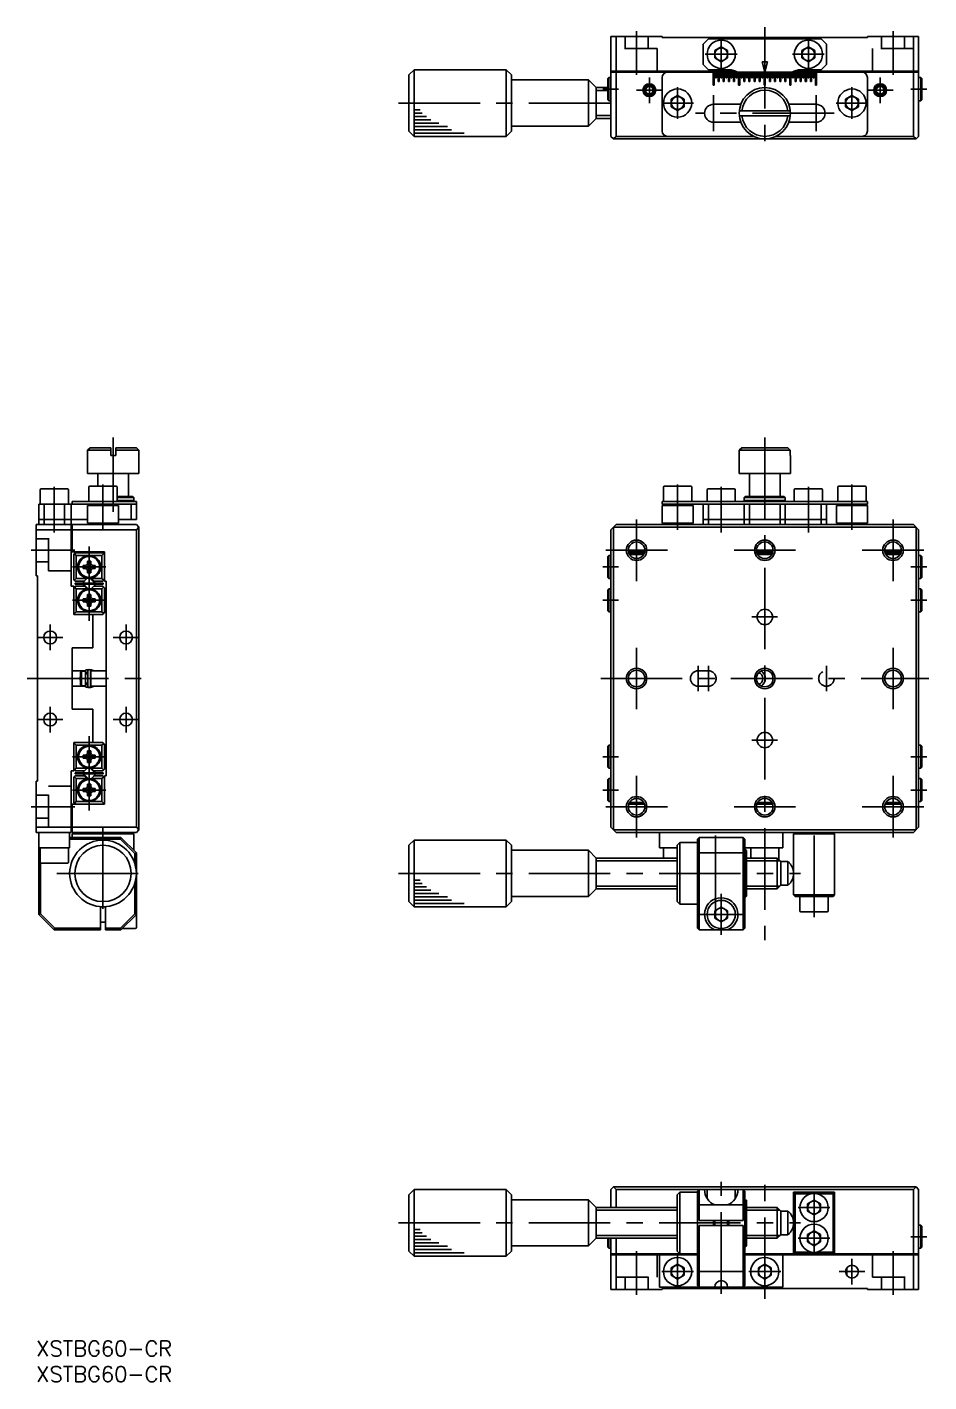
# Model space of a CAD drawing. Extents: x -2 to 478, y -8 to 256.
# Drawn here: x -1.8 to 174, y -8 to 256.1 of the extents above; entities that cross this region are included whole.
import ezdxf

# ---------------------------------------------------------------- set-up
doc = ezdxf.new("R2010")
doc.units = 0
doc.header["$LTSCALE"] = 0.5
doc.linetypes.add('CENTER', pattern=[50.8, 31.75, -6.35, 6.35, -6.35])
doc.linetypes.add('DASHED', pattern=[19.05, 12.7, -6.35])
for name, color, linetype in [('MSM_CENTER', 1, 'CENTER'), ('MSM_CONTINUOUS', 7, 'CONTINUOUS'), ('MSM_DASHED', 4, 'DASHED'), ('MSM_NARROW', 5, 'CONTINUOUS'), ('MSM_PART_NUMBER', 7, 'CONTINUOUS')]:
    doc.layers.add(name, color=color, linetype=linetype)
doc.styles.get("Standard").update_dxf_attribs({"font": 'txt.shx', "height": 3, "bigfont": 'bigfont.shx'})

# ---------------------------------------------------------------- blocks, each defined once
blk = doc.blocks.new('*U4')
at = {"layer": 'MSM_PART_NUMBER'}
blk.add_text('XSTBG60-CR', height=3, dxfattribs=at).set_placement((0, -3))
blk = doc.blocks.new('*U5')
at = {"layer": 'MSM_PART_NUMBER'}
blk.add_text('XSTBG60-CR', height=3, dxfattribs=at).set_placement((0, -8))

msp = doc.modelspace()

# ---------------------------------------------------------------- linework, layer by layer
at = {"layer": 'MSM_CENTER'}
for p, q in [((117.04, 255.34), (117.04, 246.84)), ((133.54, 247.74), (133.54, 253.94)), ((142.04, 256.14), (142.04, 232.34)), ((150.54, 247.74), (150.54, 253.94)), ((167.04, 255.34), (167.04, 246.84)), ((130.44, 250.84), (136.64, 250.84)), ((147.44, 250.84), (153.64, 250.84)), ((119.54, 241.34), (119.54, 246.34)), ((164.54, 241.34), (164.54, 246.34)), ((113.54, 244.01), (110.44, 244.01)), ((122.04, 243.84), (117.04, 243.84)), ((125.04, 238.24), (125.04, 244.44)), ((159.04, 238.24), (159.04, 244.44)), ((167.04, 243.84), (162.04, 243.84)), ((170.54, 244.04), (173.64, 244.04)), ((70.64, 241.34), (114.04, 241.34)), ((121.94, 241.34), (128.14, 241.34)), ((132.04, 235.84), (132.04, 242.84)), ((152.04, 235.84), (152.04, 242.84)), ((155.94, 241.34), (162.14, 241.34)), ((155.54, 239.34), (128.54, 239.34)), ((15, 161.64), (15, 176.14)), ((142.04, 176.14), (142.04, 78.14)), ((3.5, 157.61), (3.5, 166.49)), ((13, 158.11), (13, 166.99)), ((125.04, 158.11), (125.04, 166.99)), ((133.54, 157.61), (133.54, 166.49)), ((150.54, 157.61), (150.54, 166.49)), ((159.04, 158.11), (159.04, 166.99)), ((117.04, 148.14), (117.04, 160.14)), ((167.04, 148.14), (167.04, 160.14)), ((-1, 154.14), (7.5, 154.14)), ((10.3, 140.39), (10.3, 154.89)), ((123.04, 154.14), (111.04, 154.14)), ((148.04, 154.14), (136.04, 154.14)), ((173.04, 154.14), (161.04, 154.14)), ((7.05, 150.89), (13.55, 150.89)), ((113.54, 150.89), (110.44, 150.89)), ((170.54, 150.89), (173.64, 150.89)), ((7.05, 144.39), (13.55, 144.39)), ((113.54, 144.39), (110.44, 144.39)), ((170.54, 144.39), (173.64, 144.39)), ((139.54, 141.14), (144.54, 141.14)), ((2.7, 134.64), (2.7, 139.64)), ((17.5, 134.64), (17.5, 139.64)), ((0.2, 137.14), (5.2, 137.14)), ((15, 137.14), (20, 137.14)), ((117.04, 123.14), (117.04, 135.14)), ((167.04, 123.14), (167.04, 135.14)), ((129.04, 126.64), (129.04, 131.64)), ((131.04, 126.64), (131.04, 131.64)), ((154.04, 126.64), (154.04, 131.64)), ((-1.8, 129.14), (22, 129.14)), ((110.04, 129.14), (174.04, 129.14)), ((2.7, 118.64), (2.7, 123.64)), ((17.5, 118.64), (17.5, 123.64)), ((0.2, 121.14), (5.2, 121.14)), ((15, 121.14), (20, 121.14)), ((10.3, 103.39), (10.3, 117.89)), ((139.54, 117.14), (144.54, 117.14)), ((7.05, 113.89), (13.55, 113.89)), ((113.54, 113.89), (110.44, 113.89)), ((170.54, 113.89), (173.64, 113.89)), ((117.04, 98.14), (117.04, 110.14)), ((167.04, 98.14), (167.04, 110.14)), ((7.05, 107.39), (13.55, 107.39)), ((113.54, 107.39), (110.44, 107.39)), ((170.54, 107.39), (173.64, 107.39)), ((-1, 104.14), (7.5, 104.14)), ((123.04, 104.14), (111.04, 104.14)), ((148.04, 104.14), (136.04, 104.14)), ((173.04, 104.14), (161.04, 104.14)), ((13, 100.14), (13, 82.14)), ((132.44, 82.64), (132.44, 100.14)), ((151.64, 82.64), (151.64, 100.14)), ((4, 91.14), (22, 91.14)), ((70.64, 91.14), (148.98, 91.14)), ((133.54, 87.14), (133.54, 79.14)), ((137.54, 83.14), (129.54, 83.14)), ((142.04, 8.2), (142.04, 32)), ((133.54, 9.2), (133.54, 31)), ((151.64, 16.9), (151.64, 29.1)), ((148.54, 26), (154.74, 26)), ((70.64, 23), (148.98, 23)), ((148.54, 20), (154.74, 20)), ((170.54, 20.3), (173.64, 20.3)), ((117.04, 9), (117.04, 17.5)), ((125.04, 10.4), (125.04, 16.6)), ((142.04, 10.4), (142.04, 16.6)), ((159.04, 11), (159.04, 16)), ((167.04, 9), (167.04, 17.5)), ((121.94, 13.5), (128.14, 13.5)), ((138.94, 13.5), (145.14, 13.5)), ((161.54, 13.5), (156.54, 13.5))]:
    msp.add_line(p, q, dxfattribs=at)
at = {"layer": 'MSM_CONTINUOUS'}
for p, q in [((112.04, 254.34), (112.04, 234.84)), ((112.04, 254.34), (122.04, 254.34)), ((112.04, 254.34), (113.04, 254.34)), ((113.04, 247.54), (113.04, 254.34)), ((122.04, 254.14), (122.04, 254.34)), ((162.04, 254.14), (122.04, 254.14)), ((130.04, 252.84), (131.04, 253.84)), ((131.04, 253.84), (153.04, 253.84)), ((153.04, 253.84), (154.04, 252.84)), ((162.04, 254.14), (162.04, 254.34)), ((162.04, 254.34), (172.04, 254.34)), ((171.04, 254.34), (171.04, 247.54)), ((172.04, 234.84), (172.04, 254.34)), ((130.04, 248.84), (130.04, 252.84)), ((132.29, 251.56), (133.54, 252.29)), ((132.29, 250.12), (132.29, 251.56)), ((133.54, 252.29), (134.79, 251.56)), ((134.79, 251.56), (134.79, 250.12)), ((149.29, 251.56), (150.54, 252.29)), ((149.29, 250.12), (149.29, 251.56)), ((150.54, 252.29), (151.79, 251.56)), ((151.79, 251.56), (151.79, 250.12)), ((154.04, 252.84), (154.04, 248.84)), ((131.04, 247.84), (130.04, 248.84)), ((133.54, 249.4), (132.29, 250.12)), ((134.79, 250.12), (133.54, 249.4)), ((141.5, 249.34), (142.57, 249.34)), ((142.04, 247.34), (141.5, 249.34)), ((142.57, 249.34), (142.04, 247.34)), ((150.54, 249.4), (149.29, 250.12)), ((151.79, 250.12), (150.54, 249.4)), ((154.04, 248.84), (153.04, 247.84)), ((73.64, 247.84), (72.64, 246.84)), ((72.64, 246.84), (72.64, 235.84)), ((91.64, 247.84), (73.64, 247.84)), ((73.64, 247.84), (73.64, 234.84)), ((92.64, 246.84), (91.64, 247.84)), ((91.64, 247.84), (91.64, 234.84)), ((92.64, 235.84), (92.64, 246.84)), ((92.64, 245.84), (107.64, 245.84)), ((107.64, 245.84), (109.14, 244.34)), ((107.64, 245.84), (107.64, 236.84)), ((111.44, 246.09), (111.64, 246.29)), ((111.44, 246.09), (111.44, 246.04)), ((111.44, 246.04), (111.44, 241.99)), ((111.64, 246.29), (112.04, 246.29)), ((111.64, 246.29), (111.64, 246.23)), ((111.64, 246.23), (111.64, 241.79)), ((136.34, 247.54), (112.04, 247.54)), ((112.04, 247.34), (172.04, 247.34)), ((113.04, 234.84), (113.04, 247.34)), ((122.04, 246.34), (122.04, 235.84)), ((135.04, 247.84), (131.04, 247.84)), ((131.94, 244.84), (131.94, 247.34)), ((132.14, 247.34), (132.14, 244.84)), ((132.44, 246.24), (132.44, 247.34)), ((132.64, 246.24), (132.44, 246.24)), ((132.64, 247.34), (132.64, 246.24)), ((132.94, 245.54), (132.94, 247.34)), ((133.14, 247.34), (133.14, 245.54)), ((133.44, 246.24), (133.44, 247.34)), ((133.64, 246.24), (133.44, 246.24)), ((133.64, 247.34), (133.64, 246.24)), ((133.94, 245.54), (133.94, 247.34)), ((134.14, 247.34), (134.14, 245.54)), ((134.44, 246.24), (134.44, 247.34)), ((134.64, 246.24), (134.44, 246.24)), ((134.64, 247.34), (134.64, 246.24)), ((134.94, 245.54), (134.94, 247.34)), ((135.14, 247.34), (135.14, 245.54)), ((135.44, 246.24), (135.44, 247.34)), ((135.64, 246.24), (135.44, 246.24)), ((135.64, 247.34), (135.64, 246.24)), ((135.94, 245.54), (135.94, 247.34)), ((136.14, 247.34), (136.14, 245.54)), ((136.44, 246.24), (136.44, 247.34)), ((136.64, 246.24), (136.44, 246.24)), ((136.64, 247.34), (136.64, 246.24)), ((136.94, 244.84), (136.94, 247.34)), ((137.14, 247.34), (137.14, 244.84)), ((137.44, 246.24), (137.44, 247.34)), ((137.64, 246.24), (137.44, 246.24)), ((137.64, 247.34), (137.64, 246.24)), ((137.94, 245.54), (137.94, 247.34)), ((138.14, 247.34), (138.14, 245.54)), ((138.44, 246.24), (138.44, 247.34)), ((138.64, 246.24), (138.44, 246.24)), ((138.64, 247.34), (138.64, 246.24)), ((138.94, 245.54), (138.94, 247.34)), ((139.14, 247.34), (139.14, 245.54)), ((139.44, 246.24), (139.44, 247.34)), ((139.64, 246.24), (139.44, 246.24)), ((139.64, 247.34), (139.64, 246.24)), ((139.94, 245.54), (139.94, 247.34)), ((140.14, 247.34), (140.14, 245.54)), ((140.44, 246.24), (140.44, 247.34)), ((140.64, 246.24), (140.44, 246.24)), ((140.64, 247.34), (140.64, 246.24)), ((140.94, 245.54), (140.94, 247.34)), ((141.14, 247.34), (141.14, 245.54)), ((141.44, 246.24), (141.44, 247.34)), ((141.64, 246.24), (141.44, 246.24)), ((141.64, 247.34), (141.64, 246.24)), ((141.94, 244.84), (141.94, 247.34)), ((142.14, 247.34), (142.14, 244.84)), ((142.44, 246.24), (142.44, 247.34)), ((142.64, 246.24), (142.44, 246.24)), ((142.64, 247.34), (142.64, 246.24)), ((142.94, 245.54), (142.94, 247.34)), ((143.14, 247.34), (143.14, 245.54)), ((143.44, 246.24), (143.44, 247.34)), ((143.64, 246.24), (143.44, 246.24)), ((143.64, 247.34), (143.64, 246.24)), ((143.94, 245.54), (143.94, 247.34)), ((144.14, 247.34), (144.14, 245.54)), ((144.44, 246.24), (144.44, 247.34)), ((144.64, 246.24), (144.44, 246.24)), ((144.64, 247.34), (144.64, 246.24)), ((144.94, 245.54), (144.94, 247.34)), ((145.14, 247.34), (145.14, 245.54)), ((145.44, 246.24), (145.44, 247.34)), ((145.64, 246.24), (145.44, 246.24)), ((145.64, 247.34), (145.64, 246.24)), ((145.94, 245.54), (145.94, 247.34)), ((146.14, 247.34), (146.14, 245.54)), ((146.44, 246.24), (146.44, 247.34)), ((146.64, 246.24), (146.44, 246.24)), ((146.64, 247.34), (146.64, 246.24)), ((146.94, 244.84), (146.94, 247.34)), ((147.14, 247.34), (147.14, 244.84)), ((147.44, 246.24), (147.44, 247.34)), ((147.64, 246.24), (147.44, 246.24)), ((147.64, 247.34), (147.64, 246.24)), ((172.04, 247.54), (147.73, 247.54)), ((147.94, 245.54), (147.94, 247.34)), ((148.14, 247.34), (148.14, 245.54)), ((148.44, 246.24), (148.44, 247.34)), ((148.64, 246.24), (148.44, 246.24)), ((148.64, 247.34), (148.64, 246.24)), ((148.94, 245.54), (148.94, 247.34)), ((153.04, 247.84), (149.04, 247.84)), ((149.14, 247.34), (149.14, 245.54)), ((149.44, 246.24), (149.44, 247.34)), ((149.64, 246.24), (149.44, 246.24)), ((149.64, 247.34), (149.64, 246.24)), ((149.94, 245.54), (149.94, 247.34)), ((150.14, 247.34), (150.14, 245.54)), ((150.44, 246.24), (150.44, 247.34)), ((150.64, 246.24), (150.44, 246.24)), ((150.64, 247.34), (150.64, 246.24)), ((150.94, 245.54), (150.94, 247.34)), ((151.14, 247.34), (151.14, 245.54)), ((151.44, 246.24), (151.44, 247.34)), ((151.64, 246.24), (151.44, 246.24)), ((151.64, 247.34), (151.64, 246.24)), ((151.94, 244.84), (151.94, 247.34)), ((152.14, 247.34), (152.14, 244.84)), ((162.04, 235.84), (162.04, 246.34)), ((171.04, 247.34), (171.04, 234.84)), ((172.04, 246.29), (172.44, 246.29)), ((172.44, 246.29), (172.64, 246.09)), ((172.44, 241.79), (172.44, 246.29)), ((172.64, 241.99), (172.64, 246.09)), ((109.14, 244.34), (111.44, 244.34)), ((109.14, 244.34), (109.14, 238.34)), ((119.54, 244.71), (118.79, 244.28)), ((118.79, 244.28), (118.79, 243.41)), ((118.79, 243.41), (119.54, 242.98)), ((120.29, 244.28), (119.54, 244.71)), ((119.54, 242.98), (120.29, 243.41)), ((120.29, 243.41), (120.29, 244.28)), ((132.14, 244.84), (131.94, 244.84)), ((133.14, 245.54), (132.94, 245.54)), ((134.14, 245.54), (133.94, 245.54)), ((135.14, 245.54), (134.94, 245.54)), ((136.14, 245.54), (135.94, 245.54)), ((137.14, 244.84), (136.94, 244.84)), ((138.14, 245.54), (137.94, 245.54)), ((139.14, 245.54), (138.94, 245.54)), ((140.14, 245.54), (139.94, 245.54)), ((141.14, 245.54), (140.94, 245.54)), ((142.14, 244.84), (141.94, 244.84)), ((143.14, 245.54), (142.94, 245.54)), ((144.14, 245.54), (143.94, 245.54)), ((145.14, 245.54), (144.94, 245.54)), ((146.14, 245.54), (145.94, 245.54)), ((147.14, 244.84), (146.94, 244.84)), ((148.14, 245.54), (147.94, 245.54)), ((149.14, 245.54), (148.94, 245.54)), ((150.14, 245.54), (149.94, 245.54)), ((151.14, 245.54), (150.94, 245.54)), ((152.14, 244.84), (151.94, 244.84)), ((164.54, 244.71), (163.79, 244.28)), ((163.79, 244.28), (163.79, 243.41)), ((163.79, 243.41), (164.54, 242.98)), ((165.29, 244.28), (164.54, 244.71)), ((164.54, 242.98), (165.29, 243.41)), ((165.29, 243.41), (165.29, 244.28)), ((111.64, 241.79), (111.44, 241.99)), ((112.04, 241.79), (111.64, 241.79)), ((123.79, 242.06), (125.04, 242.79)), ((123.79, 240.62), (123.79, 242.06)), ((125.04, 239.9), (123.79, 240.62)), ((125.04, 242.79), (126.29, 242.06)), ((126.29, 240.62), (125.04, 239.9)), ((126.29, 242.06), (126.29, 240.62)), ((137.35, 241.09), (132.04, 241.09)), ((152.04, 241.09), (146.72, 241.09)), ((157.79, 242.06), (159.04, 242.79)), ((157.79, 240.62), (157.79, 242.06)), ((159.04, 239.9), (157.79, 240.62)), ((159.04, 242.79), (160.29, 242.06)), ((160.29, 240.62), (159.04, 239.9)), ((160.29, 242.06), (160.29, 240.62)), ((172.44, 241.79), (172.04, 241.79)), ((172.64, 241.99), (172.44, 241.79)), ((109.14, 238.34), (107.64, 236.84)), ((112.04, 238.34), (109.14, 238.34)), ((147.01, 239.84), (137.06, 239.84)), ((137.06, 238.84), (147.01, 238.84)), ((73.64, 234.84), (72.64, 235.84)), ((92.64, 235.84), (91.64, 234.84)), ((107.64, 236.84), (92.64, 236.84)), ((132.04, 237.59), (137.35, 237.59)), ((146.72, 237.59), (152.04, 237.59)), ((91.64, 234.84), (73.64, 234.84)), ((112.04, 234.84), (112.54, 234.34)), ((112.54, 234.34), (113.04, 234.84)), ((112.54, 234.34), (171.54, 234.34)), ((123.04, 234.84), (113.04, 234.84)), ((123.04, 234.84), (139.86, 234.84)), ((144.22, 234.84), (161.04, 234.84)), ((171.04, 234.84), (161.04, 234.84)), ((171.04, 234.84), (171.54, 234.34)), ((171.54, 234.34), (172.04, 234.84)), ((10.5, 174.14), (10, 173.64)), ((10, 169.14), (10, 173.64)), ((14.5, 173.64), (10, 173.64)), ((14.5, 174.14), (10.5, 174.14)), ((14.5, 174.14), (14.5, 172.64)), ((15.5, 172.64), (14.5, 172.64)), ((19.5, 174.14), (15.5, 174.14)), ((15.5, 172.64), (15.5, 174.14)), ((20, 173.64), (15.5, 173.64)), ((20, 173.64), (19.5, 174.14)), ((20, 173.64), (20, 169.14)), ((137.04, 172.64), (137.04, 169.14)), ((137.04, 172.64), (137.06, 172.64)), ((137.56, 174.14), (137.06, 173.64)), ((137.06, 173.64), (147.01, 173.64)), ((137.06, 173.64), (137.06, 172.64)), ((137.56, 174.14), (146.51, 174.14)), ((146.51, 174.14), (147.01, 173.64)), ((147.01, 173.64), (147.01, 172.64)), ((147.01, 172.64), (147.04, 172.64)), ((147.04, 172.64), (147.04, 169.14)), ((20, 169.14), (10, 169.14)), ((12, 166.64), (12, 169.14)), ((18, 169.14), (18, 164.64)), ((137.04, 169.14), (147.04, 169.14)), ((139.04, 169.14), (139.04, 164.64)), ((145.04, 169.14), (145.04, 164.64)), ((10.25, 163.64), (10.25, 166.44)), ((10.45, 166.64), (15.55, 166.64)), ((15.75, 166.44), (15.75, 163.64)), ((122.29, 166.44), (122.29, 163.64)), ((122.49, 166.64), (127.59, 166.64)), ((127.79, 166.44), (127.79, 163.64)), ((156.29, 166.44), (156.29, 163.64)), ((156.49, 166.64), (161.59, 166.64)), ((161.79, 166.44), (161.79, 163.64)), ((0.75, 163.14), (0.75, 165.94)), ((0.95, 166.14), (6.05, 166.14)), ((6.25, 165.94), (6.25, 163.14)), ((18.8, 164.64), (15.75, 164.64)), ((19, 164.44), (15.75, 164.44)), ((15.75, 163.84), (19, 163.84)), ((19, 164.44), (18.8, 164.64)), ((18.8, 163.64), (19, 163.84)), ((19, 164.44), (19, 163.84)), ((130.79, 165.94), (130.79, 163.64)), ((130.99, 166.14), (136.09, 166.14)), ((136.29, 165.94), (136.29, 163.64)), ((138.04, 164.44), (138.24, 164.64)), ((138.04, 164.44), (138.04, 163.84)), ((138.04, 164.44), (146.04, 164.44)), ((138.24, 163.64), (138.04, 163.84)), ((146.04, 163.84), (138.04, 163.84)), ((138.24, 164.64), (145.84, 164.64)), ((145.84, 164.64), (146.04, 164.44)), ((145.84, 163.64), (146.04, 163.84)), ((146.04, 164.44), (146.04, 163.84)), ((147.79, 165.94), (147.79, 163.64)), ((147.99, 166.14), (153.09, 166.14)), ((153.29, 165.94), (153.29, 163.64)), ((19.5, 163.14), (0.5, 163.14)), ((0.5, 163.14), (0.5, 159.14)), ((1.5, 159.14), (1.5, 163.14)), ((5.5, 163.14), (5.5, 159.14)), ((6.8, 147.14), (6.8, 163.14)), ((19.5, 163.64), (7, 163.64)), ((7, 163.64), (7, 163.14)), ((10, 162.84), (10.3, 163.14)), ((10, 159.44), (10, 162.84)), ((16, 162.84), (10, 162.84)), ((16, 162.84), (15.7, 163.14)), ((16, 162.84), (16, 159.44)), ((18.5, 163.14), (18.5, 160.14)), ((19.5, 160.14), (19.5, 163.64)), ((122.04, 163.64), (122.04, 163.14)), ((122.04, 163.64), (162.04, 163.64)), ((122.04, 163.14), (162.04, 163.14)), ((122.34, 163.14), (122.04, 162.84)), ((122.04, 162.84), (122.04, 159.44)), ((122.04, 162.84), (122.04, 162.84)), ((128.04, 162.84), (122.04, 162.84)), ((128.04, 162.84), (127.74, 163.14)), ((128.04, 159.44), (128.04, 162.84)), ((130.04, 163.14), (130.04, 159.14)), ((131.04, 163.14), (131.04, 159.14)), ((138.04, 163.14), (138.04, 159.14)), ((139.04, 163.14), (139.04, 159.14)), ((145.04, 163.14), (145.04, 159.14)), ((146.04, 163.14), (146.04, 159.14)), ((153.04, 163.14), (153.04, 159.14)), ((154.04, 163.14), (154.04, 159.14)), ((156.34, 163.14), (156.04, 162.84)), ((156.04, 162.84), (156.04, 159.44)), ((156.04, 162.84), (156.04, 162.84)), ((162.04, 162.84), (156.04, 162.84)), ((162.04, 162.84), (161.74, 163.14)), ((162.04, 163.64), (162.04, 163.14)), ((162.04, 159.44), (162.04, 162.84)), ((0, 149.14), (0, 159.14)), ((0, 159.14), (6.8, 159.14)), ((0.5, 160.14), (10, 160.14)), ((7, 153.84), (7, 159.14)), ((19.5, 159.14), (7, 159.14)), ((16, 159.44), (10, 159.44)), ((10, 159.44), (10.3, 159.14)), ((15.7, 159.14), (16, 159.44)), ((19.5, 160.14), (16, 160.14)), ((19.5, 159.14), (20, 158.64)), ((19.5, 158.14), (20, 158.64)), ((20, 99.64), (20, 158.64)), ((112.04, 158.14), (113.04, 159.14)), ((112.54, 158.64), (112.54, 99.64)), ((171.54, 158.64), (112.54, 158.64)), ((113.04, 159.14), (171.04, 159.14)), ((122.04, 159.44), (128.04, 159.44)), ((122.04, 159.44), (122.34, 159.14)), ((127.74, 159.14), (128.04, 159.44)), ((130.04, 160.14), (154.04, 160.14)), ((156.04, 159.44), (162.04, 159.44)), ((156.04, 159.44), (156.34, 159.14)), ((162.04, 159.44), (161.74, 159.14)), ((171.04, 159.14), (172.04, 158.14)), ((171.54, 99.64), (171.54, 158.64)), ((0, 158.14), (6.8, 158.14)), ((7, 158.14), (19.5, 158.14)), ((19.5, 158.14), (19.5, 100.14)), ((112.04, 100.14), (112.04, 158.14)), ((172.04, 158.14), (172.04, 100.14)), ((7, 153.84), (13.3, 153.84)), ((7.6, 153.64), (7.3, 153.34)), ((7.3, 153.34), (7.3, 148.44)), ((7.8, 153.14), (7.45, 153.49)), ((13, 153.64), (7.6, 153.64)), ((9.6, 153.64), (9.4, 153.84)), ((11.2, 153.84), (11, 153.64)), ((12.8, 153.14), (13.15, 153.49)), ((13, 153.64), (13.3, 153.34)), ((13.3, 153.84), (13.3, 148.14)), ((115.44, 153.84), (118.63, 153.84)), ((115.5, 153.64), (118.58, 153.64)), ((118.45, 153.34), (115.63, 153.34)), ((140.44, 153.84), (143.63, 153.84)), ((140.5, 153.64), (143.58, 153.64)), ((143.45, 153.34), (140.63, 153.34)), ((165.44, 153.84), (168.63, 153.84)), ((165.5, 153.64), (168.58, 153.64)), ((168.45, 153.34), (165.63, 153.34)), ((7.8, 148.64), (7.8, 153.14)), ((7.8, 153.14), (12.8, 153.14)), ((9.15, 151.19), (9.15, 150.59)), ((9.36, 150.97), (9.15, 151.19)), ((9.15, 151.19), (9.5, 151.19)), ((9.36, 150.8), (9.15, 150.59)), ((9.15, 150.59), (9.5, 150.59)), ((9.36, 150.97), (9.36, 150.8)), ((9.36, 150.97), (9.71, 150.97)), ((9.36, 150.8), (9.71, 150.8)), ((10.6, 152.04), (10, 152.04)), ((10.21, 151.82), (10, 152.04)), ((10, 152.04), (10, 151.69)), ((10.39, 151.82), (10.21, 151.82)), ((10.21, 151.82), (10.21, 151.47)), ((10.39, 151.82), (10.6, 152.04)), ((10.39, 151.47), (10.39, 151.82)), ((10.6, 152.04), (10.6, 151.69)), ((11.24, 150.97), (10.89, 150.97)), ((11.24, 150.8), (10.89, 150.8)), ((11.45, 151.19), (11.1, 151.19)), ((11.45, 150.59), (11.1, 150.59)), ((11.24, 150.97), (11.45, 151.19)), ((11.24, 150.8), (11.24, 150.97)), ((11.24, 150.8), (11.45, 150.59)), ((11.45, 150.59), (11.45, 151.19)), ((12.8, 153.14), (12.8, 148.64)), ((111.64, 153.14), (111.44, 152.94)), ((111.44, 148.84), (111.44, 152.94)), ((112.04, 153.14), (111.64, 153.14)), ((111.64, 148.64), (111.64, 153.14)), ((172.44, 153.14), (172.04, 153.14)), ((172.64, 152.94), (172.44, 153.14)), ((172.44, 153.14), (172.44, 148.64)), ((172.64, 152.94), (172.64, 148.84)), ((0.2, 149.14), (0, 149.14)), ((0.2, 149.14), (0.2, 109.14)), ((7.6, 148.14), (7.3, 148.44)), ((7.45, 148.29), (7.8, 148.64)), ((7.6, 148.14), (9.38, 148.14)), ((9.88, 148.64), (7.8, 148.64)), ((8.99, 147.74), (9.92, 148.67)), ((10, 149.74), (10, 150.09)), ((10.21, 149.95), (10, 149.74)), ((10, 149.74), (10.6, 149.74)), ((10.21, 149.95), (10.21, 150.3)), ((10.21, 149.95), (10.39, 149.95)), ((10.39, 149.95), (10.39, 150.3)), ((10.39, 149.95), (10.6, 149.74)), ((11.4, 147.74), (10.49, 148.65)), ((10.6, 149.74), (10.6, 150.09)), ((11.54, 147.74), (10.62, 148.66)), ((10.68, 148.67), (11.61, 147.74)), ((12.8, 148.64), (10.71, 148.64)), ((11.21, 148.14), (13, 148.14)), ((12.8, 148.64), (13.15, 148.29)), ((13.3, 148.44), (13, 148.14)), ((13.3, 148.14), (13.6, 148.14)), ((13.3, 148.14), (13.6, 148.14)), ((13.6, 148.14), (13.6, 110.14)), ((111.44, 148.84), (111.64, 148.64)), ((111.64, 148.64), (112.04, 148.64)), ((172.04, 148.64), (172.44, 148.64)), ((172.44, 148.64), (172.64, 148.84)), ((7.3, 147.14), (6.8, 147.14)), ((7.3, 147.14), (6.8, 147.14)), ((7.3, 141.64), (7.3, 147.14)), ((7.6, 147.14), (7.3, 146.84)), ((7.8, 146.64), (7.45, 146.99)), ((7.55, 147.74), (7.55, 147.54)), ((13.05, 147.74), (7.55, 147.74)), ((13.05, 147.54), (7.55, 147.54)), ((9.38, 147.14), (7.6, 147.14)), ((7.8, 142.14), (7.8, 146.64)), ((7.8, 146.64), (9.88, 146.64)), ((8.99, 147.74), (8.99, 147.74)), ((9, 147.74), (8.99, 147.74)), ((8.99, 147.53), (8.99, 147.54)), ((8.99, 147.53), (9, 147.54)), ((9.92, 146.6), (8.99, 147.53)), ((9.05, 147.54), (9.98, 146.61)), ((10.11, 146.63), (9.2, 147.54)), ((10.6, 145.54), (10, 145.54)), ((10.21, 145.32), (10, 145.54)), ((10, 145.54), (10, 145.19)), ((10.39, 145.32), (10.21, 145.32)), ((10.21, 145.32), (10.21, 144.97)), ((10.39, 145.32), (10.6, 145.54)), ((10.39, 144.97), (10.39, 145.32)), ((10.6, 145.54), (10.6, 145.19)), ((11.61, 147.53), (10.68, 146.6)), ((10.71, 146.64), (12.8, 146.64)), ((13, 147.14), (11.21, 147.14)), ((11.61, 147.74), (11.6, 147.74)), ((11.6, 147.54), (11.61, 147.53)), ((11.61, 147.74), (11.61, 147.74)), ((11.61, 147.54), (11.61, 147.53)), ((13.15, 146.99), (12.8, 146.64)), ((12.8, 146.64), (12.8, 142.14)), ((13, 147.14), (13.3, 146.84)), ((13.05, 147.74), (13.05, 147.54)), ((13.3, 141.94), (13.3, 146.84)), ((111.64, 146.64), (111.44, 146.44)), ((111.44, 142.34), (111.44, 146.44)), ((112.04, 146.64), (111.64, 146.64)), ((111.64, 142.14), (111.64, 146.64)), ((172.44, 146.64), (172.04, 146.64)), ((172.64, 146.44), (172.44, 146.64)), ((172.44, 146.64), (172.44, 142.14)), ((172.64, 146.44), (172.64, 142.34)), ((9.15, 144.69), (9.15, 144.09)), ((9.36, 144.47), (9.15, 144.69)), ((9.15, 144.69), (9.5, 144.69)), ((9.36, 144.3), (9.15, 144.09)), ((9.15, 144.09), (9.5, 144.09)), ((9.36, 144.47), (9.36, 144.3)), ((9.36, 144.47), (9.71, 144.47)), ((9.36, 144.3), (9.71, 144.3)), ((10, 143.24), (10, 143.59)), ((10.21, 143.45), (10, 143.24)), ((10, 143.24), (10.6, 143.24)), ((10.21, 143.45), (10.21, 143.8)), ((10.21, 143.45), (10.39, 143.45)), ((10.39, 143.45), (10.39, 143.8)), ((10.39, 143.45), (10.6, 143.24)), ((10.6, 143.24), (10.6, 143.59)), ((11.24, 144.47), (10.89, 144.47)), ((11.24, 144.3), (10.89, 144.3)), ((11.45, 144.69), (11.1, 144.69)), ((11.45, 144.09), (11.1, 144.09)), ((11.24, 144.47), (11.45, 144.69)), ((11.24, 144.3), (11.24, 144.47)), ((11.24, 144.3), (11.45, 144.09)), ((11.45, 144.09), (11.45, 144.69)), ((7.6, 141.64), (7.3, 141.94)), ((13, 141.64), (7.3, 141.64)), ((7.8, 142.14), (7.45, 141.79)), ((12.8, 142.14), (7.8, 142.14)), ((11, 135.14), (11, 141.64)), ((12.8, 142.14), (13.15, 141.79)), ((13.3, 141.94), (13, 141.64)), ((111.44, 142.34), (111.64, 142.14)), ((111.64, 142.14), (112.04, 142.14)), ((172.04, 142.14), (172.44, 142.14)), ((172.44, 142.14), (172.64, 142.34)), ((7, 123.14), (7, 135.14)), ((7, 135.14), (11, 135.14)), ((9.4, 130.64), (7, 130.64)), ((8.8, 130.58), (8.6, 130.37)), ((8.6, 127.9), (8.6, 130.37)), ((9.4, 130.58), (8.8, 130.58)), ((8.8, 127.69), (8.8, 130.58)), ((9.6, 130.64), (9.4, 130.64)), ((9.4, 130.58), (9.4, 130.64)), ((9.6, 127.64), (9.6, 130.64)), ((10.05, 130.04), (9.6, 130.04)), ((10, 130.35), (10, 130.04)), ((10.05, 130.64), (10.05, 127.64)), ((10.55, 127.64), (10.55, 130.64)), ((10.6, 130.04), (10.55, 130.04)), ((13.6, 130.64), (10.6, 130.64)), ((10.6, 127.64), (10.6, 130.64)), ((7, 127.64), (9.4, 127.64)), ((8.6, 127.9), (8.8, 127.69)), ((9.4, 127.69), (8.8, 127.69)), ((9.4, 127.64), (9.4, 127.69)), ((9.4, 127.64), (9.6, 127.64)), ((9.6, 128.24), (10.05, 128.24)), ((10, 128.24), (10, 127.92)), ((10.55, 128.24), (10.6, 128.24)), ((10.6, 127.92), (10.55, 127.91)), ((10.6, 127.64), (13.6, 127.64)), ((11, 123.14), (7, 123.14)), ((11, 116.64), (11, 123.14)), ((7.3, 116.64), (13, 116.64)), ((7.3, 111.14), (7.3, 116.64)), ((7.6, 116.64), (7.3, 116.34)), ((7.8, 116.14), (7.45, 116.49)), ((12.8, 116.14), (13.15, 116.49)), ((13, 116.64), (13.3, 116.34)), ((13.3, 111.44), (13.3, 116.34)), ((7.8, 111.64), (7.8, 116.14)), ((7.8, 116.14), (12.8, 116.14)), ((9.15, 114.19), (9.15, 113.59)), ((9.36, 113.97), (9.15, 114.19)), ((9.15, 114.19), (9.5, 114.19)), ((9.36, 113.8), (9.15, 113.59)), ((9.15, 113.59), (9.5, 113.59)), ((9.36, 113.97), (9.36, 113.8)), ((9.36, 113.97), (9.71, 113.97)), ((9.36, 113.8), (9.71, 113.8)), ((10.6, 115.04), (10, 115.04)), ((10.21, 114.82), (10, 115.04)), ((10, 115.04), (10, 114.69)), ((10.39, 114.82), (10.21, 114.82)), ((10.21, 114.82), (10.21, 114.47)), ((10.39, 114.82), (10.6, 115.04)), ((10.39, 114.47), (10.39, 114.82)), ((10.6, 115.04), (10.6, 114.69)), ((11.24, 113.97), (10.89, 113.97)), ((11.24, 113.8), (10.89, 113.8)), ((11.45, 114.19), (11.1, 114.19)), ((11.45, 113.59), (11.1, 113.59)), ((11.24, 113.97), (11.45, 114.19)), ((11.24, 113.8), (11.24, 113.97)), ((11.24, 113.8), (11.45, 113.59)), ((11.45, 113.59), (11.45, 114.19)), ((12.8, 116.14), (12.8, 111.64)), ((111.64, 116.14), (111.44, 115.94)), ((111.44, 111.84), (111.44, 115.94)), ((112.04, 116.14), (111.64, 116.14)), ((111.64, 111.64), (111.64, 116.14)), ((172.44, 116.14), (172.04, 116.14)), ((172.64, 115.94), (172.44, 116.14)), ((172.44, 116.14), (172.44, 111.64)), ((172.64, 115.94), (172.64, 111.84)), ((6.8, 100.14), (6.8, 111.14)), ((6.8, 111.14), (7.3, 111.14)), ((6.8, 111.14), (7.3, 111.14)), ((7.6, 111.14), (7.3, 111.44)), ((7.45, 111.29), (7.8, 111.64)), ((7.6, 111.14), (9.38, 111.14)), ((9.88, 111.64), (7.8, 111.64)), ((8.99, 110.74), (9.92, 111.67)), ((10, 112.74), (10, 113.09)), ((10.21, 112.95), (10, 112.74)), ((10, 112.74), (10.6, 112.74)), ((10.21, 112.95), (10.21, 113.3)), ((10.21, 112.95), (10.39, 112.95)), ((10.39, 112.95), (10.39, 113.3)), ((10.39, 112.95), (10.6, 112.74)), ((11.4, 110.74), (10.49, 111.65)), ((10.6, 112.74), (10.6, 113.09)), ((11.55, 110.74), (10.62, 111.66)), ((10.68, 111.67), (11.61, 110.74)), ((12.8, 111.64), (10.71, 111.64)), ((11.21, 111.14), (13, 111.14)), ((12.8, 111.64), (13.15, 111.29)), ((13.3, 111.44), (13, 111.14)), ((111.44, 111.84), (111.64, 111.64)), ((111.64, 111.64), (112.04, 111.64)), ((172.04, 111.64), (172.44, 111.64)), ((172.44, 111.64), (172.64, 111.84)), ((0.2, 109.14), (0, 109.14)), ((0, 100.14), (0, 109.14)), ((7.6, 110.14), (7.3, 109.84)), ((7.3, 109.84), (7.3, 104.94)), ((7.8, 109.64), (7.45, 109.99)), ((7.55, 110.74), (7.55, 110.54)), ((13.05, 110.74), (7.55, 110.74)), ((13.05, 110.54), (7.55, 110.54)), ((9.38, 110.14), (7.6, 110.14)), ((7.8, 109.64), (9.88, 109.64)), ((7.8, 105.14), (7.8, 109.64)), ((8.99, 110.74), (8.99, 110.74)), ((9, 110.74), (8.99, 110.74)), ((8.99, 110.53), (8.99, 110.54)), ((8.99, 110.53), (9, 110.54)), ((9.92, 109.6), (8.99, 110.53)), ((9.06, 110.54), (9.98, 109.61)), ((10.11, 109.63), (9.2, 110.54)), ((10.6, 108.54), (10, 108.54)), ((10.21, 108.32), (10, 108.54)), ((10, 108.54), (10, 108.19)), ((10.39, 108.32), (10.21, 108.32)), ((10.21, 108.32), (10.21, 107.97)), ((10.39, 108.32), (10.6, 108.54)), ((10.39, 107.97), (10.39, 108.32)), ((10.6, 108.54), (10.6, 108.19)), ((11.61, 110.53), (10.68, 109.6)), ((10.71, 109.64), (12.8, 109.64)), ((13, 110.14), (11.21, 110.14)), ((11.61, 110.74), (11.6, 110.74)), ((11.6, 110.54), (11.61, 110.53)), ((11.61, 110.74), (11.61, 110.74)), ((11.61, 110.54), (11.61, 110.53)), ((13.15, 109.99), (12.8, 109.64)), ((12.8, 109.64), (12.8, 105.14)), ((13, 110.14), (13.3, 109.84)), ((13.05, 110.74), (13.05, 110.54)), ((13.3, 110.14), (13.3, 104.64)), ((13.6, 110.14), (13.3, 110.14)), ((13.6, 110.14), (13.3, 110.14)), ((111.64, 109.64), (111.44, 109.44)), ((111.44, 105.34), (111.44, 109.44)), ((112.04, 109.64), (111.64, 109.64)), ((111.64, 105.14), (111.64, 109.64)), ((172.44, 109.64), (172.04, 109.64)), ((172.64, 109.44), (172.44, 109.64)), ((172.44, 109.64), (172.44, 105.14)), ((172.64, 109.44), (172.64, 105.34)), ((9.15, 107.69), (9.15, 107.09)), ((9.36, 107.47), (9.15, 107.69)), ((9.15, 107.69), (9.5, 107.69)), ((9.36, 107.3), (9.15, 107.09)), ((9.15, 107.09), (9.5, 107.09)), ((9.36, 107.47), (9.36, 107.3)), ((9.36, 107.47), (9.71, 107.47)), ((9.36, 107.3), (9.71, 107.3)), ((10, 106.24), (10, 106.59)), ((10.21, 106.45), (10, 106.24)), ((10, 106.24), (10.6, 106.24)), ((10.21, 106.45), (10.21, 106.8)), ((10.21, 106.45), (10.39, 106.45)), ((10.39, 106.45), (10.39, 106.8)), ((10.39, 106.45), (10.6, 106.24)), ((10.6, 106.24), (10.6, 106.59)), ((11.24, 107.47), (10.89, 107.47)), ((11.24, 107.3), (10.89, 107.3)), ((11.45, 107.69), (11.1, 107.69)), ((11.45, 107.09), (11.1, 107.09)), ((11.24, 107.47), (11.45, 107.69)), ((11.24, 107.3), (11.24, 107.47)), ((11.24, 107.3), (11.45, 107.09)), ((11.45, 107.09), (11.45, 107.69)), ((7, 100.14), (7, 104.64)), ((13.3, 104.64), (7, 104.64)), ((7.6, 104.64), (7.3, 104.94)), ((7.8, 105.14), (7.45, 104.79)), ((12.8, 105.14), (7.8, 105.14)), ((12.8, 105.14), (13.15, 104.79)), ((13.3, 104.94), (13, 104.64)), ((111.44, 105.34), (111.64, 105.14)), ((111.64, 105.14), (112.04, 105.14)), ((118.58, 104.64), (115.5, 104.64)), ((115.63, 104.94), (118.45, 104.94)), ((143.58, 104.64), (140.5, 104.64)), ((140.63, 104.94), (143.45, 104.94)), ((168.58, 104.64), (165.5, 104.64)), ((165.63, 104.94), (168.45, 104.94)), ((172.04, 105.14), (172.44, 105.14)), ((172.44, 105.14), (172.64, 105.34)), ((6.8, 100.14), (0, 100.14)), ((0, 100.14), (0, 99.14)), ((0, 99.14), (6.8, 99.14)), ((0.5, 99.14), (0.5, 83.14)), ((6.5, 96.14), (6.5, 99.14)), ((16.5, 98.14), (6.5, 98.14)), ((6.5, 97.84), (16.38, 97.84)), ((6.8, 99.14), (6.8, 100.14)), ((19.5, 100.14), (7, 100.14)), ((7, 100.14), (7, 99.14)), ((7, 99.14), (19.5, 99.14)), ((7, 98.84), (7.3, 99.14)), ((7, 98.84), (19, 98.84)), ((7, 98.84), (7, 98.14)), ((16.38, 97.84), (16.5, 98.14)), ((16.38, 97.84), (19.2, 95.01)), ((19.5, 95.14), (16.5, 98.14)), ((19, 98.84), (18.7, 99.14)), ((19, 98.84), (19, 95.64)), ((19.5, 100.14), (20, 99.64)), ((19.5, 99.14), (20, 99.64)), ((113.04, 99.14), (112.04, 100.14)), ((112.54, 99.64), (171.54, 99.64)), ((171.04, 99.14), (113.04, 99.14)), ((121.54, 96.14), (121.54, 99.14)), ((129.24, 98.14), (128.94, 97.84)), ((128.94, 97.84), (128.94, 80.44)), ((129.24, 80.14), (129.24, 98.14)), ((137.84, 98.14), (129.24, 98.14)), ((137.84, 98.14), (137.84, 80.14)), ((137.84, 98.14), (138.14, 97.84)), ((138.14, 80.44), (138.14, 97.84)), ((145.54, 96.14), (145.54, 99.14)), ((147.64, 98.84), (147.94, 99.14)), ((147.64, 98.84), (147.64, 86.94)), ((147.64, 98.84), (155.64, 98.84)), ((155.64, 98.84), (155.34, 99.14)), ((155.64, 86.94), (155.64, 98.84)), ((171.04, 99.14), (172.04, 100.14)), ((0.5, 96.14), (6.5, 96.14)), ((0.75, 93.34), (0.75, 96.14)), ((6.25, 96.14), (6.25, 93.34)), ((19.2, 95.01), (19.5, 95.14)), ((19.5, 95.14), (19.5, 80.59)), ((73.64, 97.64), (72.64, 96.64)), ((72.64, 96.64), (72.64, 85.64)), ((91.64, 97.64), (73.64, 97.64)), ((73.64, 97.64), (73.64, 84.64)), ((92.64, 96.64), (91.64, 97.64)), ((91.64, 97.64), (91.64, 84.64)), ((92.64, 85.64), (92.64, 96.64)), ((92.64, 95.64), (107.64, 95.64)), ((107.64, 95.64), (109.14, 94.14)), ((107.64, 95.64), (107.64, 86.64)), ((124.94, 96.14), (121.54, 96.14)), ((122.29, 94.14), (122.29, 96.14)), ((124.94, 96.64), (125.44, 97.14)), ((124.94, 96.64), (124.94, 85.64)), ((125.44, 97.14), (128.94, 97.14)), ((125.44, 85.14), (125.44, 97.14)), ((128.94, 95.01), (129.24, 95.14)), ((129.24, 95.14), (137.84, 95.14)), ((137.84, 95.14), (138.14, 95.01)), ((145.54, 96.14), (138.14, 96.14)), ((138.44, 95.59), (138.14, 95.89)), ((138.44, 86.69), (138.44, 95.59)), ((139.29, 94.14), (139.29, 96.14)), ((144.79, 96.14), (144.79, 93.79)), ((0.8, 83.26), (0.8, 93.2)), ((3.5, 93.14), (0.95, 93.14)), ((6.05, 93.14), (3.5, 93.14)), ((19.2, 95.01), (19.2, 93.09)), ((109.14, 94.14), (124.94, 94.14)), ((109.14, 94.14), (109.14, 88.14)), ((138.14, 93.15), (138.44, 92.28)), ((138.44, 94.14), (144.44, 94.14)), ((144.44, 94.14), (144.44, 88.14)), ((144.44, 94.14), (145.14, 93.44)), ((145.14, 93.44), (145.14, 88.84)), ((145.14, 93.44), (146.56, 93.44)), ((146.56, 93.44), (146.56, 88.84)), ((138.44, 89.99), (138.14, 89.12)), ((19.2, 89.18), (19.2, 83.26)), ((109.14, 88.14), (107.64, 86.64)), ((124.94, 88.14), (109.14, 88.14)), ((144.44, 88.14), (138.44, 88.14)), ((145.14, 88.84), (144.44, 88.14)), ((146.56, 88.84), (145.14, 88.84)), ((12.5, 84.66), (12.5, 80.44)), ((12.5, 84.64), (13.5, 84.64)), ((12.75, 84.64), (12.75, 84.64)), ((13.25, 84.64), (13.25, 84.64)), ((13.5, 80.44), (13.5, 84.66)), ((73.64, 84.64), (72.64, 85.64)), ((91.64, 84.64), (73.64, 84.64)), ((92.64, 85.64), (91.64, 84.64)), ((107.64, 86.64), (92.64, 86.64)), ((125.44, 85.14), (124.94, 85.64)), ((128.94, 85.14), (125.44, 85.14)), ((132.29, 83.86), (133.54, 84.58)), ((133.54, 84.58), (134.79, 83.86)), ((138.44, 86.69), (138.14, 86.39)), ((147.64, 86.94), (155.64, 86.94)), ((147.94, 86.64), (147.64, 86.94)), ((147.94, 86.64), (155.34, 86.64)), ((148.89, 83.84), (148.89, 86.64)), ((154.39, 86.64), (154.39, 83.84)), ((155.34, 86.64), (155.64, 86.94)), ((0.8, 83.26), (0.5, 83.14)), ((0.5, 83.14), (3.5, 80.14)), ((3.62, 80.44), (0.8, 83.26)), ((19.2, 83.26), (16.38, 80.44)), ((16.5, 80.14), (19.5, 83.14)), ((19.2, 83.26), (19.5, 83.14)), ((128.94, 83.26), (129.24, 83.14)), ((130.29, 83.14), (129.24, 83.14)), ((132.29, 82.42), (132.29, 83.86)), ((133.54, 81.69), (132.29, 82.42)), ((134.79, 82.42), (133.54, 81.69)), ((134.79, 83.86), (134.79, 82.42)), ((137.84, 83.14), (136.79, 83.14)), ((137.84, 83.14), (138.14, 83.26)), ((154.19, 83.64), (149.09, 83.64)), ((3.62, 80.44), (3.5, 80.14)), ((3.5, 80.14), (12.5, 80.14)), ((12.5, 80.44), (3.62, 80.44)), ((13.5, 81.64), (12.5, 81.64)), ((12.5, 80.14), (12.5, 80.44)), ((16.38, 80.44), (13.5, 80.44)), ((13.5, 80.44), (13.5, 80.14)), ((13.5, 80.14), (16.5, 80.14)), ((16.38, 80.44), (16.5, 80.14)), ((19.3, 80.39), (16.75, 80.39)), ((129.24, 80.14), (128.94, 80.44)), ((129.24, 80.14), (137.84, 80.14)), ((137.84, 80.14), (138.14, 80.44)), ((73.64, 29.5), (72.64, 28.5)), ((91.64, 29.5), (73.64, 29.5)), ((73.64, 29.5), (73.64, 16.5)), ((92.64, 28.5), (91.64, 29.5)), ((91.64, 29.5), (91.64, 16.5)), ((112.54, 30), (112.04, 29.5)), ((112.04, 29.5), (112.04, 26)), ((171.54, 30), (112.54, 30)), ((113.04, 29.5), (112.54, 30)), ((113.04, 29.5), (171.04, 29.5)), ((113.04, 26), (113.04, 29.5)), ((128.94, 29.2), (129.24, 29.5)), ((128.94, 29.2), (128.94, 10.8)), ((129.24, 23.5), (129.24, 29.5)), ((130.79, 27.77), (130.79, 29.3)), ((136.29, 29.3), (136.29, 27.77)), ((137.84, 29.5), (137.84, 23.5)), ((137.84, 29.5), (138.14, 29.2)), ((138.14, 10.8), (138.14, 29.2)), ((171.54, 30), (171.04, 29.5)), ((171.04, 29.5), (171.04, 17)), ((172.04, 29.5), (171.54, 30)), ((172.04, 10), (172.04, 29.5)), ((72.64, 28.5), (72.64, 17.5)), ((92.64, 17.5), (92.64, 28.5)), ((92.64, 27.5), (107.64, 27.5)), ((107.64, 27.5), (109.14, 26)), ((107.64, 27.5), (107.64, 18.5)), ((124.94, 28.5), (125.44, 29)), ((124.94, 28.5), (124.94, 17.5)), ((125.44, 29), (128.94, 29)), ((125.44, 17), (125.44, 29)), ((128.94, 26.38), (129.24, 26.5)), ((129.24, 26.5), (137.84, 26.5)), ((137.84, 26.5), (138.14, 26.38)), ((138.44, 27.45), (138.14, 27.45)), ((138.44, 18.55), (138.44, 27.45)), ((147.64, 29), (147.64, 17)), ((147.94, 28.7), (147.64, 29)), ((155.64, 29), (147.64, 29)), ((147.94, 17.3), (147.94, 28.7)), ((147.94, 28.7), (151.11, 28.7)), ((150.39, 26.72), (151.64, 27.44)), ((150.39, 25.28), (150.39, 26.72)), ((151.64, 27.44), (152.89, 26.72)), ((152.16, 28.7), (155.34, 28.7)), ((152.89, 26.72), (152.89, 25.28)), ((155.34, 28.7), (155.64, 29)), ((155.34, 28.7), (155.34, 17.3)), ((155.64, 17), (155.64, 29)), ((109.14, 26), (124.94, 26)), ((109.14, 26), (109.14, 20)), ((138.44, 26), (144.44, 26)), ((144.44, 26), (145.14, 25.3)), ((144.44, 26), (144.44, 20)), ((145.14, 25.3), (146.56, 25.3)), ((145.14, 25.3), (145.14, 20.7)), ((146.56, 25.3), (146.56, 20.7)), ((151.64, 24.56), (150.39, 25.28)), ((152.89, 25.28), (151.64, 24.56)), ((137.84, 23.5), (129.24, 23.5)), ((129.24, 22.5), (137.84, 22.5)), ((129.24, 10.5), (129.24, 22.5)), ((132.04, 22.5), (132.04, 23.5)), ((135.04, 23.5), (135.04, 22.5)), ((137.84, 22.5), (137.84, 10.5)), ((150.39, 20.72), (151.64, 21.44)), ((151.64, 21.44), (152.89, 20.72)), ((172.04, 22.55), (172.44, 22.55)), ((172.44, 22.55), (172.64, 22.35)), ((172.44, 18.05), (172.44, 22.55)), ((172.64, 18.25), (172.64, 22.35)), ((107.64, 18.5), (92.64, 18.5)), ((109.14, 20), (107.64, 18.5)), ((124.94, 20), (109.14, 20)), ((111.44, 20), (111.44, 18.34)), ((111.64, 20), (111.64, 18.15)), ((112.04, 20), (112.04, 17)), ((113.04, 17), (113.04, 20)), ((138.44, 18.55), (138.14, 18.25)), ((144.44, 20), (138.44, 20)), ((145.14, 20.7), (144.44, 20)), ((146.56, 20.7), (145.14, 20.7)), ((150.39, 19.28), (150.39, 20.72)), ((151.64, 18.56), (150.39, 19.28)), ((152.89, 19.28), (151.64, 18.56)), ((152.89, 20.72), (152.89, 19.28)), ((73.64, 16.5), (72.64, 17.5)), ((91.64, 16.5), (73.64, 16.5)), ((92.64, 17.5), (91.64, 16.5)), ((111.44, 18.34), (111.44, 18.25)), ((111.64, 18.05), (111.44, 18.25)), ((111.64, 18.15), (111.64, 18.05)), ((112.04, 18.05), (111.64, 18.05)), ((112.04, 17), (113.04, 17)), ((112.04, 16.8), (112.04, 17)), ((112.04, 16.8), (112.04, 10)), ((113.04, 16.8), (112.04, 16.8)), ((128.94, 17), (113.04, 17)), ((113.04, 10), (113.04, 16.8)), ((128.94, 16.8), (113.04, 16.8)), ((121.54, 10.5), (121.54, 16.8)), ((125.44, 17), (124.94, 17.5)), ((138.14, 17), (172.04, 17)), ((172.04, 16.8), (138.14, 16.8)), ((145.54, 10.5), (145.54, 16.8)), ((147.64, 17), (147.94, 17.3)), ((151.11, 17.3), (147.94, 17.3)), ((155.34, 17.3), (152.16, 17.3)), ((155.64, 17), (155.34, 17.3)), ((171.04, 16.8), (171.04, 10)), ((172.44, 18.05), (172.04, 18.05)), ((172.64, 18.25), (172.44, 18.05)), ((123.79, 14.22), (125.04, 14.94)), ((123.79, 12.78), (123.79, 14.22)), ((125.04, 14.94), (126.29, 14.22)), ((126.29, 14.22), (126.29, 12.78)), ((128.94, 13.62), (129.24, 13.5)), ((137.84, 13.5), (129.24, 13.5)), ((137.84, 13.5), (138.14, 13.62)), ((140.79, 14.22), (142.04, 14.94)), ((140.79, 12.78), (140.79, 14.22)), ((142.04, 14.94), (143.29, 14.22)), ((143.29, 14.22), (143.29, 12.78)), ((158.04, 14.25), (158.04, 12.75)), ((125.04, 12.06), (123.79, 12.78)), ((126.29, 12.78), (125.04, 12.06)), ((128.94, 10.8), (129.24, 10.5)), ((137.84, 10.5), (138.14, 10.8)), ((142.04, 12.06), (140.79, 12.78)), ((143.29, 12.78), (142.04, 12.06)), ((122.04, 10), (112.04, 10)), ((145.54, 10.5), (121.54, 10.5)), ((122.04, 10.2), (122.04, 10)), ((122.04, 10.2), (162.04, 10.2)), ((162.04, 10.2), (162.04, 10)), ((172.04, 10), (162.04, 10))]:
    msp.add_line(p, q, dxfattribs=at)
for centre, radius in [((133.54, 250.84), 2.75), ((150.54, 250.84), 2.75), ((133.54, 250.84), 1.25), ((150.54, 250.84), 1.25), ((119.54, 243.84), 1.25), ((119.54, 243.84), 1.07), ((119.54, 243.84), 0.75), ((125.04, 241.34), 2.75), ((142.04, 239.34), 5), ((159.04, 241.34), 2.75), ((164.54, 243.84), 1.25), ((164.54, 243.84), 1.07), ((164.54, 243.84), 0.75), ((125.04, 241.34), 1.25), ((159.04, 241.34), 1.25), ((117.04, 154.14), 1.62), ((142.04, 154.14), 1.62), ((167.04, 154.14), 1.62), ((10.3, 150.89), 2.25), ((10.3, 150.89), 2.05), ((10.3, 144.39), 2.25), ((10.3, 144.39), 2.05), ((142.04, 141.14), 1.5), ((2.7, 137.14), 1.25), ((17.5, 137.14), 1.25), ((117.04, 129.14), 1.62), ((142.04, 129.14), 1.62), ((167.04, 129.14), 1.62), ((2.7, 121.14), 1.25), ((17.5, 121.14), 1.25), ((142.04, 117.14), 1.5), ((10.3, 113.89), 2.25), ((10.3, 113.89), 2.05), ((10.3, 107.39), 2.25), ((10.3, 107.39), 2.05), ((117.04, 104.14), 1.62), ((142.04, 104.14), 1.62), ((167.04, 104.14), 1.62), ((13, 91.14), 6.5), ((13, 91.14), 5.5), ((133.54, 83.14), 2.75), ((133.54, 83.14), 1.25), ((151.64, 26), 2.75), ((151.64, 26), 1.25), ((151.64, 20), 2.75), ((151.64, 20), 1.25), ((125.04, 13.5), 2.75), ((142.04, 13.5), 2.75), ((125.04, 13.5), 1.25), ((142.04, 13.5), 1.25), ((159.04, 13.5), 1.25)]:
    msp.add_circle(centre, radius, dxfattribs=at)
for centre, radius, start, end in [((123.04, 246.34), 1, 90, 180), ((135.04, 244.84), 3, 56.4427, 90.0171), ((149.04, 244.84), 3, 90, 123.5573), ((161.04, 246.34), 1, 0, 90), ((142.04, 239.34), 4.5, 6.3794, 173.6206), ((132.04, 239.34), 1.75, 90, 270), ((152.04, 239.34), 1.75, 270, 90), ((142.04, 239.34), 4.5, 186.3794, 353.6206), ((123.04, 235.84), 1, 180, 270), ((161.04, 235.84), 1, 270, 0.0287), ((10.45, 166.44), 0.2, 90, 180), ((15.55, 166.44), 0.2, 0, 90), ((122.49, 166.44), 0.2, 90, 180), ((127.59, 166.44), 0.2, 0, 90), ((156.49, 166.44), 0.2, 90, 180), ((161.59, 166.44), 0.2, 0, 90), ((0.95, 165.94), 0.2, 90, 180), ((6.05, 165.94), 0.2, 0, 90), ((130.99, 165.94), 0.2, 90, 180), ((136.09, 165.94), 0.2, 0, 90), ((147.99, 165.94), 0.2, 90, 180), ((153.09, 165.94), 0.2, 0, 90), ((9.5, 151.69), 0.5, 270, 0), ((9.5, 150.09), 0.5, 0, 90), ((9.71, 151.47), 0.5, 270, 0), ((9.71, 150.3), 0.5, 0, 90), ((10.89, 151.47), 0.5, 179.9999, 270), ((10.89, 150.3), 0.5, 90, 180), ((11.1, 151.69), 0.5, 180, 270), ((11.1, 150.09), 0.5, 90, 180), ((9.5, 145.19), 0.5, 270, 0), ((9.5, 143.59), 0.5, 0, 90), ((9.71, 144.97), 0.5, 270, 0), ((9.71, 143.8), 0.5, 0, 90), ((10.89, 144.97), 0.5, 179.9999, 270), ((10.89, 143.8), 0.5, 90, 180), ((11.1, 145.19), 0.5, 180, 270), ((11.1, 143.59), 0.5, 90, 180), ((10.3, 129.14), 1.75, 166.2709, 193.7292), ((10.3, 129.14), 1.75, 58.9973, 124.2993), ((10.3, 129.14), 1.25, 101.537, 124.0558), ((9.52, 128.97), 1.17, 66.0102, 86.2548), ((10.3, 130.64), 0.25, 0, 180), ((10.3, 129.14), 1.25, 76.1134, 78.463), ((140.39, 129.14), 1.25, 293.6898, 66.3102), ((140.39, 129.14), 1.75, 303.1429, 56.8571), ((10.3, 129.14), 1.75, 235.7007, 270), ((9.52, 129.31), 1.17, 273.7452, 293.9898), ((10.3, 129.14), 1.25, 235.9442, 258.463), ((10.3, 127.64), 0.25, 180, 0), ((10.3, 129.14), 1.75, 270, 301.0027), ((9.5, 114.69), 0.5, 270, 0), ((9.5, 113.09), 0.5, 0, 90), ((9.71, 114.47), 0.5, 270, 0), ((9.71, 113.3), 0.5, 0, 90), ((10.89, 114.47), 0.5, 179.9999, 270), ((10.89, 113.3), 0.5, 90, 180), ((11.1, 114.69), 0.5, 180, 270), ((11.1, 113.09), 0.5, 90, 180), ((9.5, 108.19), 0.5, 270, 0), ((9.5, 106.59), 0.5, 0, 90), ((9.71, 107.97), 0.5, 270, 0), ((9.71, 106.8), 0.5, 0, 90), ((10.89, 107.97), 0.5, 179.9999, 270), ((10.89, 106.8), 0.5, 90, 180), ((11.1, 108.19), 0.5, 180, 270), ((11.1, 106.59), 0.5, 90, 180), ((0.95, 93.34), 0.2, 180, 270), ((6.05, 93.34), 0.2, 270, 0), ((144.64, 91.14), 3, 309.9445, 50.0555), ((133.54, 83.14), 3.25, 292.6198, 247.3802), ((149.09, 83.84), 0.2, 180, 270), ((154.19, 83.84), 0.2, 270, 0), ((19.3, 80.59), 0.2, 270, 0), ((133.54, 29.5), 3.25, 180, 247.3801), ((130.99, 29.3), 0.2, 90, 180), ((133.54, 29.5), 3.25, 292.6199, 0), ((136.09, 29.3), 0.2, 0, 90), ((144.64, 23), 3, 309.9445, 50.0555), ((133.54, 10.5), 1.25, 0, 180)]:
    msp.add_arc(centre, radius, start, end, dxfattribs=at)
at = {"layer": 'MSM_DASHED'}
for p, q in [((114.79, 254.34), (114.79, 251.94)), ((119.29, 254.34), (119.29, 251.94)), ((164.79, 254.34), (164.79, 251.94)), ((169.29, 254.34), (169.29, 251.94)), ((121.04, 251.94), (113.04, 251.94)), ((121.04, 251.94), (121.04, 247.54)), ((171.04, 251.94), (163.04, 251.94)), ((163.04, 251.94), (163.04, 247.54)), ((0, 156.39), (2.4, 156.39)), ((2.4, 150.14), (2.4, 158.14)), ((0, 151.89), (2.4, 151.89)), ((2.4, 150.14), (6.8, 150.14)), ((129.04, 130.64), (131.04, 130.64)), ((131.04, 127.64), (129.04, 127.64)), ((0, 106.39), (2.4, 106.39)), ((2.4, 100.14), (2.4, 108.14)), ((2.4, 108.14), (6.8, 108.14)), ((0, 101.89), (2.4, 101.89)), ((121.04, 12.4), (121.04, 16.8)), ((163.04, 12.4), (163.04, 16.8)), ((113.04, 12.4), (121.04, 12.4)), ((114.79, 10), (114.79, 12.4)), ((119.29, 10), (119.29, 12.4)), ((163.04, 12.4), (171.04, 12.4)), ((164.79, 10), (164.79, 12.4)), ((169.29, 10), (169.29, 12.4))]:
    msp.add_line(p, q, dxfattribs=at)
msp.add_circle((154.04, 129.14), 1.5, dxfattribs=at)
for centre, start, end in [((129.04, 129.14), 90, 270), ((131.04, 129.14), 270, 90)]:
    msp.add_arc(centre, 1.5, start, end, dxfattribs=at)
at = {"layer": 'MSM_NARROW'}
for p, q in [((111.44, 243.8), (109.14, 243.8)), ((74.86, 240.04), (73.64, 240.04)), ((75.26, 239.39), (73.64, 239.39)), ((76.07, 238.74), (73.64, 238.74)), ((76.89, 238.09), (73.64, 238.09)), ((112.04, 238.88), (109.14, 238.88)), ((78.51, 237.44), (73.64, 237.44)), ((80.14, 236.79), (73.64, 236.79)), ((80.95, 236.14), (73.64, 236.14)), ((83.39, 235.49), (73.64, 235.49)), ((124.94, 93.6), (109.14, 93.6)), ((144.98, 93.6), (138.44, 93.6)), ((74.86, 89.84), (73.64, 89.84)), ((75.26, 89.19), (73.64, 89.19)), ((76.07, 88.54), (73.64, 88.54)), ((76.89, 87.89), (73.64, 87.89)), ((78.51, 87.24), (73.64, 87.24)), ((124.94, 88.68), (109.14, 88.68)), ((144.98, 88.68), (138.44, 88.68)), ((80.14, 86.59), (73.64, 86.59)), ((80.95, 85.94), (73.64, 85.94)), ((83.39, 85.29), (73.64, 85.29)), ((124.94, 25.46), (109.14, 25.46)), ((144.98, 25.46), (138.44, 25.46)), ((74.86, 21.7), (73.64, 21.7)), ((132.31, 22.5), (132.31, 23.5)), ((134.77, 22.5), (134.77, 23.5)), ((75.26, 21.05), (73.64, 21.05)), ((76.07, 20.4), (73.64, 20.4)), ((76.89, 19.75), (73.64, 19.75)), ((78.51, 19.1), (73.64, 19.1)), ((124.94, 20.54), (109.14, 20.54)), ((144.98, 20.54), (138.44, 20.54)), ((80.14, 18.45), (73.64, 18.45)), ((80.95, 17.8), (73.64, 17.8)), ((83.39, 17.15), (73.64, 17.15))]:
    msp.add_line(p, q, dxfattribs=at)
for centre in [(117.04, 154.14), (142.04, 154.14), (167.04, 154.14), (117.04, 129.14), (142.04, 129.14), (167.04, 129.14), (117.04, 104.14), (142.04, 104.14), (167.04, 104.14)]:
    msp.add_circle(centre, 2, dxfattribs=at)

# ---------------------------------------------------------------- block references
at = {"layer": 'MSM_CONTINUOUS'}
for name in ['*U4', '*U5']:
    msp.add_blockref(name, (0, 0), dxfattribs=at)

doc.saveas('drawing.dxf')
